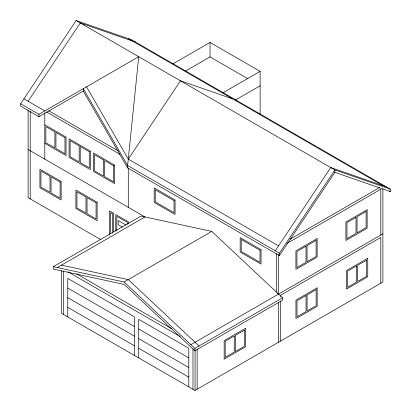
<?xml version="1.0" encoding="UTF-8"?>
<svg xmlns="http://www.w3.org/2000/svg" width="411" height="411" viewBox="0 0 411 411"><rect width="100%" height="100%" fill="white"/><g stroke="black" fill="none" stroke-linecap="round" stroke-linejoin="round"><path stroke-width="0.62" d="M334.888 172.363L279.459 255.575L127.631 167.919L127.631 165.51L83.284 88.699L83.284 91.108L38.937 116.714L20.678 106.172L20.678 103.762L76.112 20.55L131.541 39.754L390.322 189.158L390.322 191.567L334.888 172.363L334.888 169.954L76.112 20.55M28.112 101.276L80.284 22.959L135.717 42.163M278.545 245.865L128.283 159.114L180.455 80.792L232.631 98.866M275.283 250.756L330.716 167.544L386.15 186.748M279.459 255.575L279.459 253.166L334.888 169.954L390.322 189.158M20.678 103.762L38.937 114.304L138.718 56.697L127.631 165.51L279.459 253.166M173.052 63.792L210.031 42.446L260.117 71.36L260.117 114.356M185.197 71.242L210.031 56.903L248.008 78.83M223.137 92.711L260.117 71.36M235.282 100.161L260.117 85.822M53.343 266.688L140.994 216.083L211.763 231.403L282.527 297.795L282.527 300.205L194.876 350.809L124.112 284.417L53.343 269.097L53.343 266.688L124.112 282.008L194.876 348.4L194.876 350.809M57.329 267.551L144.98 216.946L28.112 149.476M124.112 282.008L211.763 231.403M290.197 239.135L379.558 187.539M286.878 243.461L380.802 189.235L380.802 235.02M190.889 344.665L382.888 233.813M194.876 348.4L282.527 297.795M61.501 270.849L61.501 313.336L195.066 390.45L382.888 282.013L382.888 188.788M61.501 265.141L128.283 279.598L199.047 345.99M128.283 38.624L382.888 185.618M389.212 190.925L390.322 191.567M48.555 110.672L118.435 151.017M23.936 98.866L44.804 110.919M46.464 111.874L119.991 154.325M44.804 124.821L66.032 137.074L66.032 155.574L44.804 143.321M277.435 293.418L278.545 294.06L278.545 254.63M125.817 224.935L118.147 220.507L118.147 224.617L122.529 227.149M100.628 239.536L28.112 197.67L28.112 110.158M76.467 273.783L171.788 328.815M68.031 271.805L180.208 336.568M67.764 288.034L134.546 326.591M138.718 329L188.803 357.919M67.764 297.672L134.546 336.229M138.718 338.638L188.803 367.557M67.764 307.315L134.546 345.867M138.718 348.281L188.803 377.195M86.546 86.819L128.283 159.114M83.284 91.108L127.631 167.919M197.146 349.293L197.152 389.243M380.802 283.215L380.802 237.43L280.631 295.262L280.631 296.537M280.631 300.986L280.631 341.048M278.545 302.193L278.545 342.255M276.454 253.633L276.454 292.103M210.031 42.446L210.031 56.903M195.066 350.496L195.066 390.45M192.98 349.047L192.98 389.243M188.803 386.833L188.803 348.276L138.718 319.362L138.718 357.919M134.546 355.51L134.546 316.953L67.764 278.396L67.764 316.953M128.283 167.991L128.283 207.308M128.283 223.676L128.283 221.765L115.763 214.537L115.763 231.09M127.24 224.283L127.24 222.366L116.806 216.345L116.806 230.376M113.677 231.794L113.677 213.335L109.501 210.92L109.501 235.113M112.629 233.114L112.629 213.936L110.544 212.728L110.544 233.828M63.587 271.152L63.587 314.543M44.804 112.814L44.804 159.114M38.937 114.304L38.937 116.714M30.198 111.36L30.198 198.873M317.138 238.606L295.915 250.859L295.915 269.359L317.138 257.106L317.138 238.606M367.136 209.718L345.908 221.971L345.908 240.471L367.136 228.218L367.136 209.718M306.005 246.24L296.958 251.465L296.958 267.556L306.005 262.331L306.005 246.24M316.095 240.414L307.048 245.639L307.048 261.73L316.095 256.505L316.095 240.414M356.003 217.352L346.956 222.572L346.956 238.663L356.003 233.443L356.003 217.352M366.093 211.526L357.046 216.746L357.046 232.837L366.093 227.617L366.093 211.526M245.382 328.404L224.154 340.657L224.154 359.157L245.382 346.905L245.382 328.404M367.747 258.288L346.519 270.546L346.519 289.046L367.747 276.788L367.747 258.288M317.169 287.87L295.946 300.128L295.946 318.628L317.169 306.37L317.169 287.87M234.244 336.039L225.197 341.258L225.197 357.349L234.244 352.129L234.244 336.039M244.34 330.213L235.292 335.433L235.292 351.523L244.34 346.303L244.34 330.213M356.609 265.922L347.562 271.147L347.562 287.238L356.609 282.013L356.609 265.922M366.699 260.096L357.652 265.321L357.652 281.412L366.699 276.187L366.699 260.096M306.036 295.504L296.989 300.729L296.989 316.819L306.036 311.595L306.036 295.504M316.126 289.678L307.079 294.903L307.079 310.993L316.126 305.769L316.126 289.678M90.302 151.089L69.079 138.836L69.079 157.336L90.302 169.589L90.302 151.089M114.669 165.155L93.446 152.902L93.446 171.402L114.669 183.655L114.669 165.155M175.065 200.023L154.197 187.976L154.197 202.433L175.065 214.48L175.065 200.023M261.042 249.662L240.173 237.615L240.173 252.071L261.042 264.119L261.042 249.662M54.899 131.849L45.852 126.629L45.852 142.72L54.899 147.939L54.899 131.849M64.989 137.675L55.942 132.455L55.942 148.546L64.989 153.765L64.989 137.675M79.169 145.864L70.122 140.639L70.122 156.73L79.169 161.955L79.169 145.864M89.259 151.69L80.212 146.465L80.212 162.556L89.259 167.78L89.259 151.69M103.536 159.93L94.489 154.711L94.489 170.801L103.536 176.021L103.536 159.93M113.626 165.756L104.579 160.537L104.579 176.627L113.626 181.847L113.626 165.756M174.023 200.625L155.24 189.784L155.24 201.832L174.023 212.677L174.023 200.625M259.999 250.263L241.216 239.423L241.216 251.47L259.999 262.316L259.999 250.263M61.147 181.462L39.924 169.209L39.924 187.709L61.147 199.962L61.147 181.462M97.119 202.243L75.896 189.99L75.896 208.49L97.119 220.743L97.119 202.243M50.014 176.237L40.966 171.012L40.966 187.103L50.014 192.327L50.014 176.237M60.104 182.063L51.056 176.838L51.056 192.929L60.104 198.153L60.104 182.063M85.986 197.018L76.939 191.798L76.939 207.889L85.986 213.109L85.986 197.018M96.076 202.844L87.029 197.624L87.029 213.715L96.076 218.935L96.076 202.844"/></g></svg>
